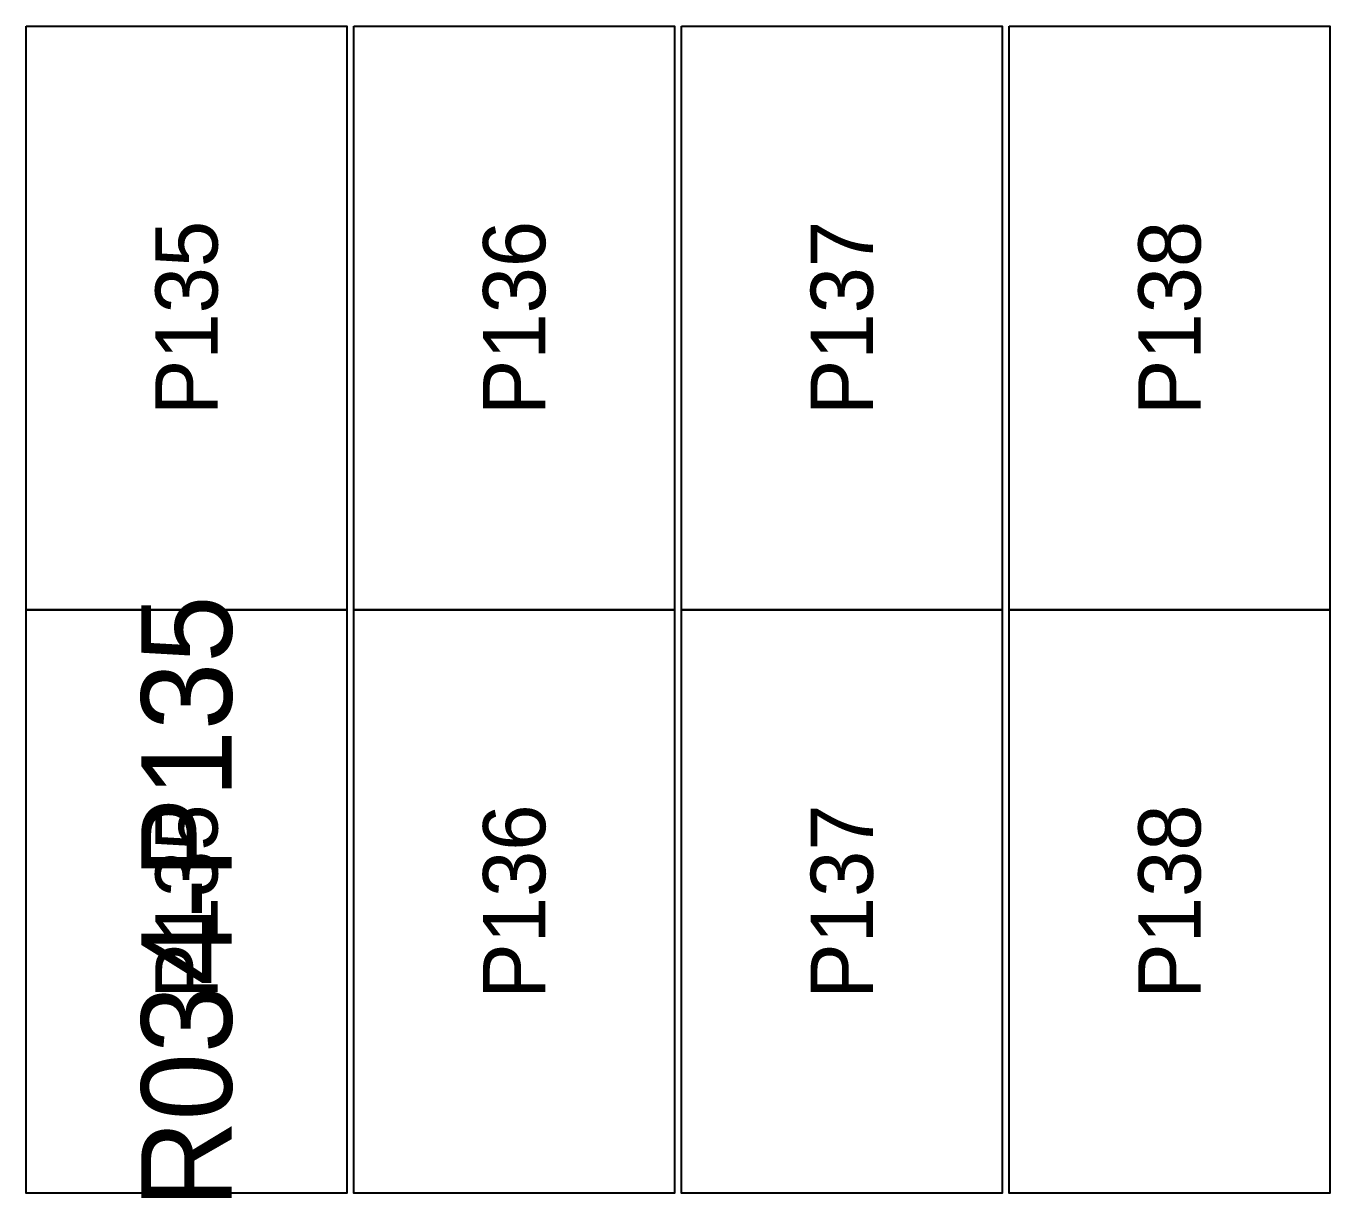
# Model space of a CAD drawing. Extents: x 296295 to 296770, y 651564 to 652121.
# Drawn here: x 296568.335 to 296572.943, y 651986.653 to 651990.795 of the extents above; entities that cross this region are included whole.
import ezdxf
from ezdxf.enums import TextEntityAlignment as Align

# ---------------------------------------------------------------- set-up
doc = ezdxf.new("R2010")
doc.units = 0

msp = doc.modelspace()

# ---------------------------------------------------------------- linework, layer by layer
at = {"layer": 'DEFECTIVE_PANELS'}
msp.add_lwpolyline([(296568.335, 651988.732), (296569.469, 651988.732), (296569.469, 651986.669), (296568.335, 651986.669)], close=True, dxfattribs=at)
at = {"layer": 'PANELS_MASTER'}
for points in [[(296568.335, 651990.795), (296569.469, 651990.795), (296569.469, 651988.732), (296568.335, 651988.732)], [(296569.493, 651990.795), (296570.627, 651990.795), (296570.627, 651988.732), (296569.493, 651988.732)], [(296570.651, 651990.795), (296571.785, 651990.795), (296571.785, 651988.732), (296570.651, 651988.732)], [(296571.809, 651990.795), (296572.943, 651990.795), (296572.943, 651988.732), (296571.809, 651988.732)], [(296569.493, 651988.732), (296570.627, 651988.732), (296570.627, 651986.669), (296569.493, 651986.669)], [(296570.651, 651988.732), (296571.785, 651988.732), (296571.785, 651986.669), (296570.651, 651986.669)], [(296571.809, 651988.732), (296572.943, 651988.732), (296572.943, 651986.669), (296571.809, 651986.669)]]:
    msp.add_lwpolyline(points, close=True, dxfattribs=at)

# ---------------------------------------------------------------- texts
at = {"layer": 'DEFECT_LABELS'}
msp.add_text('R034-P135', height=0.32, rotation=90, dxfattribs=at).set_placement((296568.902, 651987.7), align=Align.MIDDLE_CENTER)
at = {"layer": 'PANEL_POSITION'}
for s, p in [('P135', (296568.902, 651989.763)), ('P136', (296570.06, 651989.763)), ('P137', (296571.218, 651989.763)), ('P138', (296572.376, 651989.763)), ('P135', (296568.902, 651987.7)), ('P136', (296570.06, 651987.7)), ('P137', (296571.218, 651987.7)), ('P138', (296572.376, 651987.7))]:
    msp.add_text(s, height=0.22, rotation=90, dxfattribs=at).set_placement(p, align=Align.MIDDLE_CENTER)

doc.saveas('drawing.dxf')
